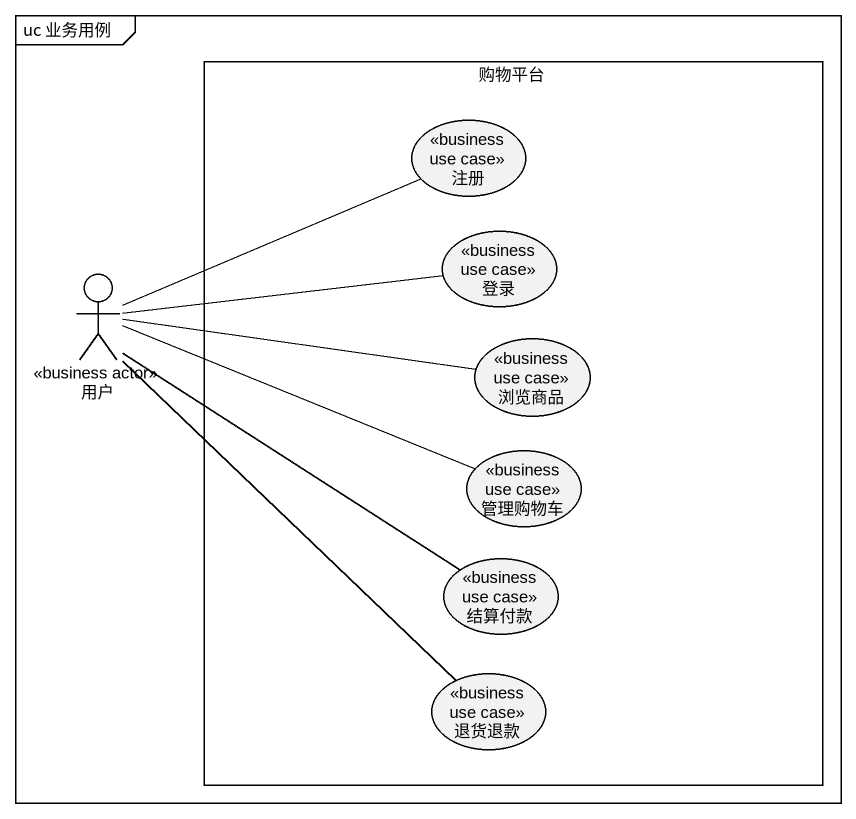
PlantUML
@startuml
mainframe uc 业务用例
rectangle 购物平台 {
  usecase 注册 <<business use case>>
  usecase 登录 <<business use case>>
  usecase 浏览商品 <<business use case>>
  usecase 管理购物车 <<business use case>>
  usecase 结算付款 <<business use case>>
  usecase 退货退款 <<business use case>>
}
actor 用户 <<business actor>>
用户 -right- 注册
用户 -right- 登录
用户 -right- 浏览商品
用户 -right- 管理购物车
用户 -right- 结算付款
用户 -- 退货退款
@enduml
